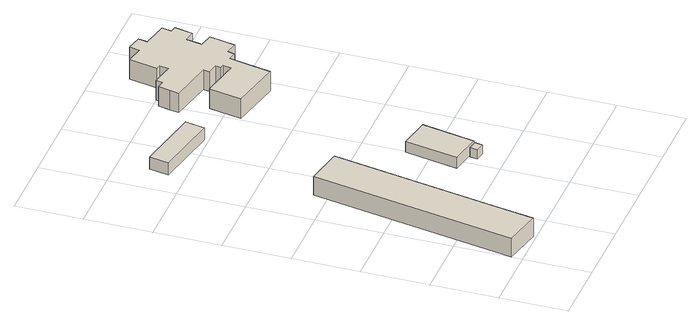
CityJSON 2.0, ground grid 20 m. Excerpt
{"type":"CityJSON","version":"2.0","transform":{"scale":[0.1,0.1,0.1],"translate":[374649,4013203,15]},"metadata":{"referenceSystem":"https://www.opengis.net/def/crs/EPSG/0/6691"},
"CityObjects":{
"building1":{"type":"Building","attributes":{"枝番":1,"利根川水系渡良瀬川洪水浸水想定区域（計画規模）.規模":"L1","利根川水系渡良瀬川洪水浸水想定区域（計画規模）.浸水ランク":"2","利根川水系渡良瀬川洪水浸水想定区域（計画規模）.浸水深":0.93,"利根川水系渡良瀬川洪水浸水想定区域（計画規模）.継続時間":1.7,"利根川水系渡良瀬川洪水浸水想定区域（想定最大規模）.規模":"L2","利根川水系渡良瀬川洪水浸水想定区域（想定最大規模）.浸水ランク":"2","利根川水系渡良瀬川洪水浸水想定区域（想定最大規模）.浸水深":2.12,"利根川水系渡良瀬川洪水浸水想定区域（想定最大規模）.継続時間":152.9,"利根川水系利根川洪水浸水想定区域（計画規模）.規模":"L1","利根川水系利根川洪水浸水想定区域（計画規模）.浸水ランク":"3","利根川水系利根川洪水浸水想定区域（計画規模）.浸水深":3.1,"利根川水系利根川洪水浸水想定区域（想定最大規模）.規模":"L2","利根川水系利根川洪水浸水想定区域（想定最大規模）.浸水ランク":"4","利根川水系利根川洪水浸水想定区域（想定最大規模）.浸水深":5.33,"measuredHeight":8.8,"BuildingDetails.prefecture":"10","BuildingDetails.city":"10207"},"geometry":[{"type":"Solid","lod":"1","boundaries":[[[[0,1,2,3,4]],[[3,5,6,4]],[[2,7,5,3]],[[1,8,7,2]],[[0,9,8,1]],[[4,6,9,0]],[[5,7,8,9,6]]]]}]},
"building2":{"type":"Building","attributes":{"枝番":1,"利根川水系渡良瀬川洪水浸水想定区域（計画規模）.規模":"L1","利根川水系渡良瀬川洪水浸水想定区域（計画規模）.浸水ランク":"2","利根川水系渡良瀬川洪水浸水想定区域（計画規模）.浸水深":0.74,"利根川水系渡良瀬川洪水浸水想定区域（計画規模）.継続時間":6.7,"利根川水系渡良瀬川洪水浸水想定区域（想定最大規模）.規模":"L2","利根川水系渡良瀬川洪水浸水想定区域（想定最大規模）.浸水ランク":"2","利根川水系渡良瀬川洪水浸水想定区域（想定最大規模）.浸水深":1.91,"利根川水系渡良瀬川洪水浸水想定区域（想定最大規模）.継続時間":177,"利根川水系利根川洪水浸水想定区域（計画規模）.規模":"L1","利根川水系利根川洪水浸水想定区域（計画規模）.浸水ランク":"2","利根川水系利根川洪水浸水想定区域（計画規模）.浸水深":2.9,"利根川水系利根川洪水浸水想定区域（想定最大規模）.規模":"L2","利根川水系利根川洪水浸水想定区域（想定最大規模）.浸水ランク":"4","利根川水系利根川洪水浸水想定区域（想定最大規模）.浸水深":5.13,"usage":"431","measuredHeight":4.1,"BuildingDetails.prefecture":"10","BuildingDetails.city":"10207","BuildingDetails.surveyYear":2016},"geometry":[{"type":"Solid","lod":"1","boundaries":[[[[10,11,12,13]],[[12,14,15,13]],[[11,16,14,12]],[[10,17,16,11]],[[13,15,17,10]],[[14,16,17,15]]]]}]},
"building3":{"type":"Building","attributes":{"枝番":1,"利根川水系渡良瀬川洪水浸水想定区域（計画規模）.規模":"L1","利根川水系渡良瀬川洪水浸水想定区域（計画規模）.浸水ランク":"2","利根川水系渡良瀬川洪水浸水想定区域（計画規模）.浸水深":0.96,"利根川水系渡良瀬川洪水浸水想定区域（計画規模）.継続時間":6,"利根川水系渡良瀬川洪水浸水想定区域（想定最大規模）.規模":"L2","利根川水系渡良瀬川洪水浸水想定区域（想定最大規模）.浸水ランク":"2","利根川水系渡良瀬川洪水浸水想定区域（想定最大規模）.浸水深":2.31,"利根川水系渡良瀬川洪水浸水想定区域（想定最大規模）.継続時間":187.7,"利根川水系利根川洪水浸水想定区域（計画規模）.規模":"L1","利根川水系利根川洪水浸水想定区域（計画規模）.浸水ランク":"3","利根川水系利根川洪水浸水想定区域（計画規模）.浸水深":3.3,"利根川水系利根川洪水浸水想定区域（想定最大規模）.規模":"L2","利根川水系利根川洪水浸水想定区域（想定最大規模）.浸水ランク":"4","利根川水系利根川洪水浸水想定区域（想定最大規模）.浸水深":5.53,"BuildingDetails.prefecture":"10","BuildingDetails.city":"10207"},"geometry":[{"type":"Solid","lod":"1","boundaries":[[[[18,19,20,21]],[[20,22,23,21]],[[19,24,22,20]],[[18,25,24,19]],[[21,23,25,18]],[[22,24,25,23]]]]}]},
"building4":{"type":"Building","attributes":{"枝番":1,"利根川水系渡良瀬川洪水浸水想定区域（計画規模）.規模":"L1","利根川水系渡良瀬川洪水浸水想定区域（計画規模）.浸水ランク":"2","利根川水系渡良瀬川洪水浸水想定区域（計画規模）.浸水深":0.77,"利根川水系渡良瀬川洪水浸水想定区域（計画規模）.継続時間":6,"利根川水系渡良瀬川洪水浸水想定区域（想定最大規模）.規模":"L2","利根川水系渡良瀬川洪水浸水想定区域（想定最大規模）.浸水ランク":"2","利根川水系渡良瀬川洪水浸水想定区域（想定最大規模）.浸水深":2.12,"利根川水系渡良瀬川洪水浸水想定区域（想定最大規模）.継続時間":187.7,"利根川水系利根川洪水浸水想定区域（計画規模）.規模":"L1","利根川水系利根川洪水浸水想定区域（計画規模）.浸水ランク":"3","利根川水系利根川洪水浸水想定区域（計画規模）.浸水深":3.1,"利根川水系利根川洪水浸水想定区域（想定最大規模）.規模":"L2","利根川水系利根川洪水浸水想定区域（想定最大規模）.浸水ランク":"4","利根川水系利根川洪水浸水想定区域（想定最大規模）.浸水深":5.33,"usage":"401","measuredHeight":3.7,"BuildingDetails.prefecture":"10","BuildingDetails.city":"10207","BuildingDetails.surveyYear":2016},"geometry":[{"type":"Solid","lod":"1","boundaries":[[[[26,27,28,29]],[[28,30,31,29]],[[27,32,30,28]],[[26,33,32,27]],[[29,31,33,26]],[[30,32,33,31]]]]}]},
"building5":{"type":"Building","attributes":{"枝番":1,"利根川水系渡良瀬川洪水浸水想定区域（計画規模）.規模":"L1","利根川水系渡良瀬川洪水浸水想定区域（計画規模）.浸水ランク":"2","利根川水系渡良瀬川洪水浸水想定区域（計画規模）.浸水深":1.16,"利根川水系渡良瀬川洪水浸水想定区域（計画規模）.継続時間":6.6,"利根川水系渡良瀬川洪水浸水想定区域（想定最大規模）.規模":"L2","利根川水系渡良瀬川洪水浸水想定区域（想定最大規模）.浸水ランク":"2","利根川水系渡良瀬川洪水浸水想定区域（想定最大規模）.浸水深":2.42,"利根川水系渡良瀬川洪水浸水想定区域（想定最大規模）.継続時間":180.1,"利根川水系利根川洪水浸水想定区域（計画規模）.規模":"L1","利根川水系利根川洪水浸水想定区域（計画規模）.浸水ランク":"3","利根川水系利根川洪水浸水想定区域（計画規模）.浸水深":3.4,"利根川水系利根川洪水浸水想定区域（想定最大規模）.規模":"L2","利根川水系利根川洪水浸水想定区域（想定最大規模）.浸水ランク":"4","利根川水系利根川洪水浸水想定区域（想定最大規模）.浸水深":5.63,"measuredHeight":11.4,"BuildingDetails.prefecture":"10","BuildingDetails.city":"10207"},"geometry":[{"type":"Solid","lod":"1","boundaries":[[[[34,35,36,37,38,39,40,41,42,43,44,45,46,47,48,49,50,51,52,53,54,55,56,57,58,59,60,61,62,63,64,65,66,67]],[[66,68,69,67]],[[65,70,68,66]],[[64,71,70,65]],[[63,72,71,64]],[[62,73,72,63]],[[61,74,73,62]],[[60,75,74,61]],[[59,76,75,60]],[[58,77,76,59]],[[57,78,77,58]],[[56,79,78,57]],[[55,80,79,56]],[[54,81,80,55]],[[53,82,81,54]],[[52,83,82,53]],[[51,84,83,52]],[[50,85,84,51]],[[49,86,85,50]],[[48,87,86,49]],[[47,88,87,48]],[[46,89,88,47]],[[45,90,89,46]],[[44,91,90,45]],[[43,92,91,44]],[[42,93,92,43]],[[41,94,93,42]],[[40,95,94,41]],[[39,96,95,40]],[[38,97,96,39]],[[37,98,97,38]],[[36,99,98,37]],[[35,100,99,36]],[[34,101,100,35]],[[67,69,101,34]],[[68,70,71,72,73,74,75,76,77,78,79,80,81,82,83,84,85,86,87,88,89,90,91,92,93,94,95,96,97,98,99,100,101,69]]]]}]}
},
"vertices":[
[1,33,9],[116,643,9],[230,622,9],[138,129,9],[116,8,9],[138,129,70],[116,8,70],[230,622,70],[116,643,70],[1,33,70],
[80,1050,10],[91,1108,10],[286,1071,10],[275,1012,10],[286,1071,50],[275,1012,50],[91,1108,50],[80,1050,50],
[428,276,9],[432,299,9],[460,294,9],[456,271,9],[460,294,39],[456,271,39],[432,299,39],[428,276,39],
[368,315,8],[398,474,8],[492,456,8],[461,297,8],[492,456,43],[461,297,43],[398,474,43],[368,315,43],
[395,1186,8],[417,1182,8],[421,1202,8],[487,1189,8],[492,1216,8],[478,1219,8],[495,1304,8],[546,1293,8],[553,1324,8],[599,1314,8],[594,1286,8],[671,1270,8],[665,1241,8],[684,1237,8],[673,1182,8],[639,1189,8],[631,1147,8],[629,1141,8],[672,1132,8],[656,1054,8],[619,1061,8],[614,1041,8],[589,1046,8],[563,920,8],[409,952,8],[429,1051,8],[544,1028,8],[549,1053,8],[539,1055,8],[542,1071,8],[508,1078,8],[511,1095,8],[382,1122,8],[387,1150,8],[382,1122,72],[387,1150,72],[511,1095,72],[508,1078,72],[542,1071,72],[539,1055,72],[549,1053,72],[544,1028,72],[429,1051,72],[409,952,72],[563,920,72],[589,1046,72],[614,1041,72],[619,1061,72],[656,1054,72],[672,1132,72],[629,1141,72],[631,1147,72],[639,1189,72],[673,1182,72],[684,1237,72],[665,1241,72],[671,1270,72],[594,1286,72],[599,1314,72],[553,1324,72],[546,1293,72],[495,1304,72],[478,1219,72],[492,1216,72],[487,1189,72],[421,1202,72],[417,1182,72],[395,1186,72]
]}
